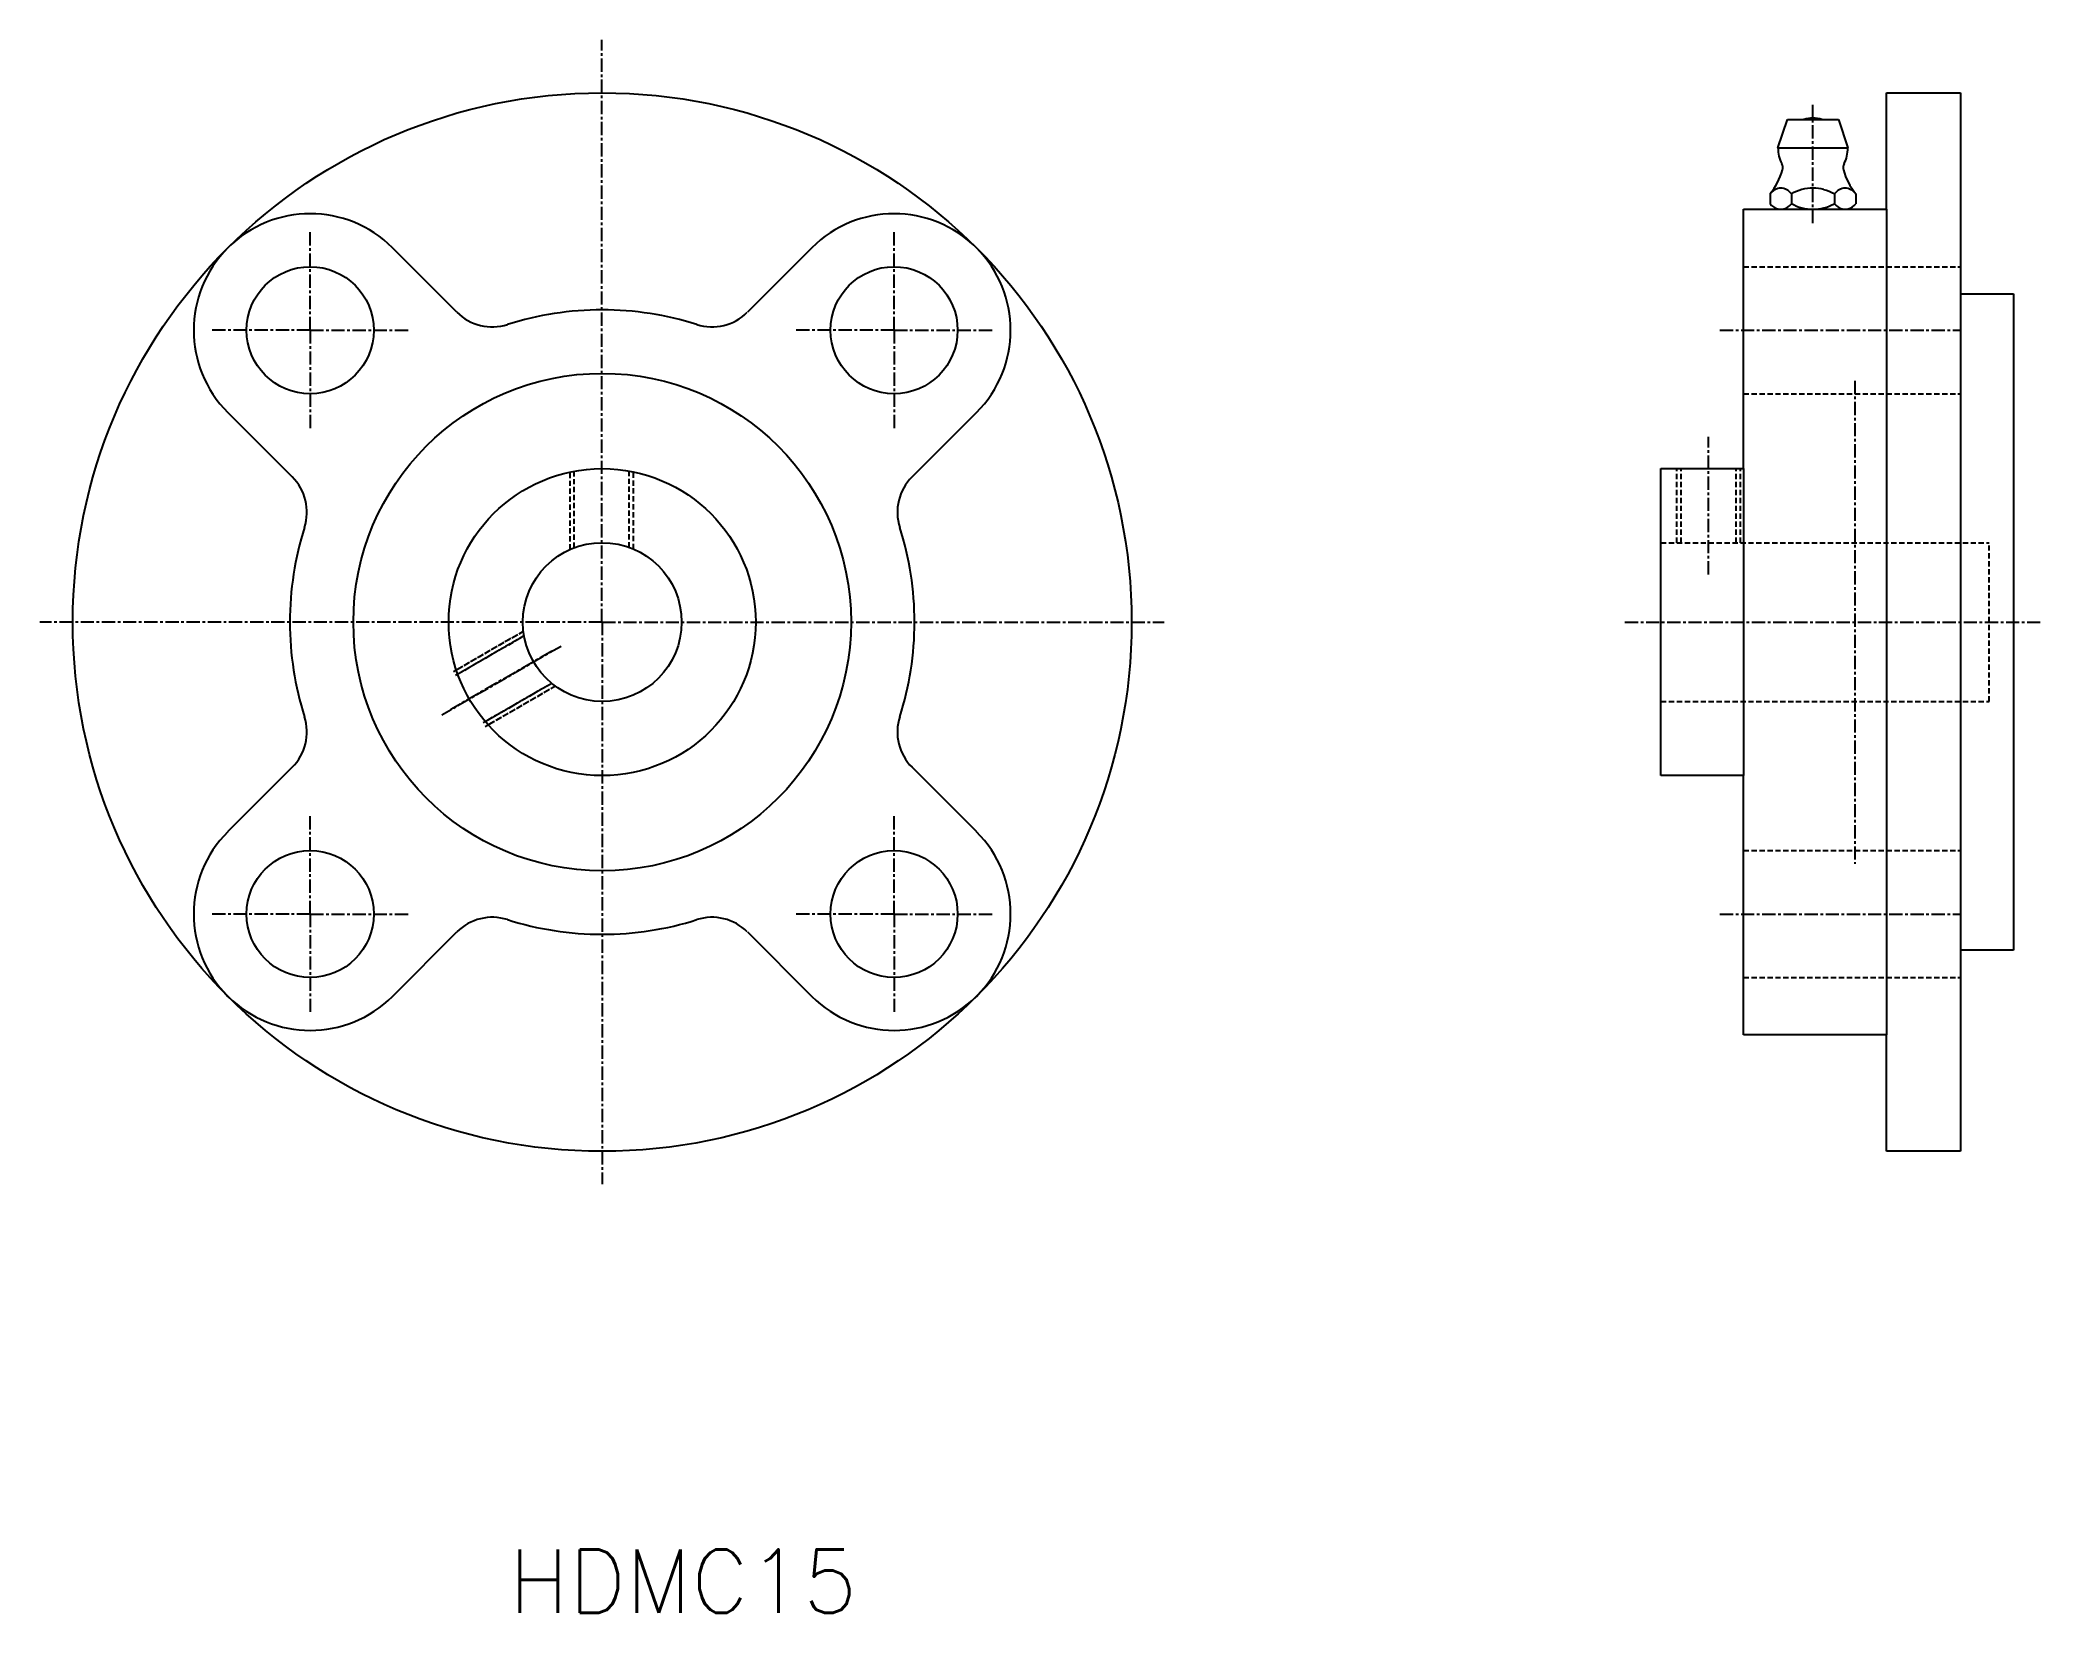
# Model space of a CAD drawing. Extents: x -21975 to -19844, y 30600 to 36305.
# Drawn here: x -21974.9 to -21786, y 36156.3 to 36304.9 of the extents above; entities outside this region: 1.
import ezdxf
from ezdxf.enums import TextEntityAlignment as Align

# ---------------------------------------------------------------- set-up
doc = ezdxf.new("R2010")
doc.units = 0
doc.header["$PDMODE"] = 1
doc.linetypes.add('CENTER', pattern=[2, 1.25, -0.25, 0.25, -0.25])
doc.linetypes.add('DASHED', pattern=[0.75, 0.5, -0.25])
doc.layers.get('0').update_dxf_attribs({"linetype": 'CONTINUOUS'})
doc.layers.add('CENTER', color=1, linetype='CENTER')
doc.styles.add('MISUMI', font='txt.shx')

msp = doc.modelspace()

# ---------------------------------------------------------------- linework, layer by layer
at = {"color": 7, "linetype": 'CONTINUOUS'}
for p, q in [((-21800.46, 36299.9), (-21793.46, 36299.9)), ((-21800.46, 36288.9), (-21800.46, 36299.9)), ((-21793.46, 36299.9), (-21793.46, 36280.9)), ((-21810.71, 36294.7), (-21809.81, 36297.4)), ((-21809.81, 36297.4), (-21805.01, 36297.4)), ((-21805.01, 36297.4), (-21804.11, 36294.7)), ((-21810.71, 36294.7), (-21804.11, 36294.7)), ((-21811.46, 36290.37), (-21811.46, 36289.43)), ((-21809.43, 36290.37), (-21809.43, 36289.43)), ((-21805.38, 36290.37), (-21805.38, 36289.43)), ((-21803.36, 36290.37), (-21803.36, 36289.43)), ((-21813.96, 36288.9), (-21800.46, 36288.9)), ((-21813.96, 36264.4), (-21813.96, 36288.9)), ((-21810.71, 36288.9), (-21804.11, 36288.9)), ((-21807.41, 36288.9), (-21807.41, 36288.9)), ((-21800.46, 36288.9), (-21800.46, 36210.9)), ((-21935.48, 36279.17), (-21941.56, 36285.25)), ((-21901.97, 36285.25), (-21908.05, 36279.17)), ((-21793.46, 36280.9), (-21793.46, 36218.9)), ((-21793.46, 36280.9), (-21788.46, 36280.9)), ((-21788.46, 36280.9), (-21788.46, 36249.9)), ((-21957.12, 36269.7), (-21951.04, 36263.61)), ((-21892.49, 36263.61), (-21886.41, 36269.7)), ((-21821.76, 36235.4), (-21821.76, 36264.4)), ((-21821.76, 36264.4), (-21813.96, 36264.4)), ((-21813.96, 36264.4), (-21813.96, 36235.4)), ((-21788.46, 36249.9), (-21788.46, 36218.9)), ((-21951.04, 36236.18), (-21957.12, 36230.1)), ((-21886.41, 36230.1), (-21892.49, 36236.18)), ((-21813.96, 36235.4), (-21821.76, 36235.4)), ((-21813.96, 36210.9), (-21813.96, 36235.4)), ((-21941.56, 36214.54), (-21935.48, 36220.63)), ((-21908.05, 36220.63), (-21901.97, 36214.54)), ((-21793.46, 36218.9), (-21793.46, 36199.9)), ((-21788.46, 36218.9), (-21793.46, 36218.9)), ((-21800.46, 36210.9), (-21813.96, 36210.9)), ((-21800.46, 36199.9), (-21800.46, 36210.9)), ((-21793.46, 36199.9), (-21800.46, 36199.9))]:
    msp.add_line(p, q, dxfattribs=at)
at = {"color": 3, "linetype": 'DASHED'}
for p, q in [((-21813.96, 36283.48), (-21793.46, 36283.48)), ((-21813.96, 36271.48), (-21793.46, 36271.48)), ((-21924.8, 36256.76), (-21924.8, 36264.08)), ((-21924.4, 36256.92), (-21924.4, 36264.16)), ((-21919.21, 36256.95), (-21919.21, 36264.17)), ((-21918.8, 36256.79), (-21918.8, 36264.09)), ((-21820.26, 36257.4), (-21820.26, 36264.4)), ((-21820.26, 36257.4), (-21820.26, 36264.4)), ((-21820.26, 36257.4), (-21820.26, 36264.4)), ((-21820.26, 36257.4), (-21820.26, 36264.4)), ((-21820.26, 36257.4), (-21820.26, 36264.4)), ((-21820.26, 36257.4), (-21820.26, 36264.4)), ((-21819.86, 36257.4), (-21819.86, 36264.4)), ((-21819.86, 36257.4), (-21819.86, 36264.4)), ((-21814.67, 36257.4), (-21814.67, 36264.4)), ((-21814.67, 36257.4), (-21814.67, 36264.4)), ((-21814.26, 36257.4), (-21814.26, 36264.4)), ((-21814.26, 36257.4), (-21814.26, 36264.4)), ((-21821.76, 36257.4), (-21790.76, 36257.4)), ((-21790.76, 36242.4), (-21790.76, 36257.4)), ((-21929.21, 36249.02), (-21935.54, 36245.37)), ((-21929.74, 36248.71), (-21935.8, 36245.21)), ((-21929.54, 36248.36), (-21935.6, 36244.86)), ((-21929.15, 36248.59), (-21935.4, 36244.97)), ((-21926.94, 36243.87), (-21933.01, 36240.37)), ((-21926.53, 36244.11), (-21932.8, 36240.49)), ((-21926.74, 36243.52), (-21932.8, 36240.02)), ((-21926.18, 36243.84), (-21932.52, 36240.18)), ((-21821.76, 36242.4), (-21790.76, 36242.4)), ((-21813.96, 36228.32), (-21793.46, 36228.32)), ((-21813.96, 36216.32), (-21793.46, 36216.32))]:
    msp.add_line(p, q, dxfattribs=at)
at = {"color": 7, "linetype": 'CONTINUOUS'}
for centre, radius in [((-21921.76, 36249.9), 50), ((-21949.34, 36277.48), 6), ((-21894.19, 36277.48), 6), ((-21921.76, 36249.9), 23.5), ((-21921.76, 36249.9), 14.5), ((-21921.76, 36249.9), 7.5), ((-21949.34, 36222.32), 6), ((-21894.19, 36222.32), 6)]:
    msp.add_circle(centre, radius, dxfattribs=at)
for centre, radius, start, end in [((-21807.41, 36294.31), 3.2, 74.6212, 105.3788), ((-21807.41, 36294.7), 3.3, 180, 207.0507), ((-21807.41, 36294.7), 3.3, 332.9493, 0), ((-21816.08, 36294.2), 6, 320.3375, 344.7683), ((-21811.06, 36292.83), 0.8, 344.7674, 27.0696), ((-21803.76, 36292.83), 0.8, 152.9304, 195.2326), ((-21798.74, 36294.2), 6, 195.2317, 219.6625), ((-21810.31, 36289.44), 1.48, 106.5909, 141.1281), ((-21810.45, 36289.8), 1.1, 75.0414, 104.9586), ((-21810.58, 36289.44), 1.48, 38.8719, 73.4091), ((-21806.9, 36285.54), 5.45, 106.5809, 117.7257), ((-21807.41, 36286.86), 4.04, 75.0501, 104.9499), ((-21807.92, 36285.54), 5.44, 62.2701, 73.4191), ((-21804.23, 36289.44), 1.48, 106.5909, 141.1281), ((-21804.37, 36289.8), 1.1, 75.0414, 104.9586), ((-21804.51, 36289.44), 1.48, 38.8719, 73.4091), ((-21949.34, 36277.48), 11, 45, 225), ((-21894.19, 36277.48), 11, 315, 135), ((-21810.31, 36290.36), 1.48, 218.8826, 253.4091), ((-21810.45, 36290), 1.1, 255.0414, 284.9586), ((-21810.58, 36290.36), 1.48, 286.5909, 321.1283), ((-21806.9, 36294.25), 5.44, 242.2744, 253.4191), ((-21807.41, 36292.94), 4.04, 255.0501, 284.9499), ((-21807.92, 36294.25), 5.45, 286.5809, 297.7299), ((-21804.23, 36290.36), 1.48, 218.8826, 253.4091), ((-21804.37, 36290), 1.1, 255.0414, 284.9586), ((-21804.51, 36290.36), 1.48, 286.5909, 321.1283), ((-21932.14, 36282.51), 4.72, 225, 287.6529), ((-21921.76, 36249.9), 29.5, 90, 107.6529), ((-21921.76, 36249.9), 29.5, 72.3471, 90), ((-21911.39, 36282.51), 4.72, 252.3471, 315), ((-21954.37, 36260.28), 4.72, 342.3471, 45), ((-21889.16, 36260.28), 4.72, 135, 197.6529), ((-21921.76, 36249.9), 29.5, 162.3471, 180), ((-21921.76, 36249.9), 29.5, 0, 17.6529), ((-21921.76, 36249.9), 29.5, 180, 197.6529), ((-21921.76, 36249.9), 29.5, 342.3471, 0), ((-21954.37, 36239.52), 4.72, 315, 17.6529), ((-21889.16, 36239.52), 4.72, 162.3471, 225), ((-21949.34, 36222.32), 11, 135, 315), ((-21894.19, 36222.32), 11, 225, 45), ((-21932.14, 36217.29), 4.72, 72.3471, 135), ((-21921.76, 36249.9), 29.5, 252.3471, 270), ((-21921.76, 36249.9), 29.5, 270, 287.6529), ((-21911.39, 36217.29), 4.72, 45, 107.6529)]:
    msp.add_arc(centre, radius, start, end, dxfattribs=at)
msp.add_point((-19844.35, 30599.58), dxfattribs=at)
at = {"layer": 'CENTER', "color": 1, "linetype": 'CENTER'}
for p, q in [((-21921.8, 36249.9), (-21921.8, 36304.9)), ((-21807.41, 36287.59), (-21807.41, 36298.78)), ((-21949.34, 36277.48), (-21949.34, 36286.78)), ((-21894.19, 36277.48), (-21894.19, 36286.78)), ((-21949.34, 36277.48), (-21958.65, 36277.48)), ((-21949.34, 36277.48), (-21949.34, 36268.17)), ((-21949.34, 36277.48), (-21940.03, 36277.48)), ((-21894.19, 36277.48), (-21903.5, 36277.48)), ((-21894.19, 36277.48), (-21884.88, 36277.48)), ((-21894.19, 36277.48), (-21894.19, 36268.17)), ((-21816.2, 36277.48), (-21793.46, 36277.48)), ((-21803.46, 36272.71), (-21803.46, 36227.05)), ((-21817.26, 36254.4), (-21817.26, 36267.4)), ((-21817.26, 36254.4), (-21817.26, 36267.4)), ((-21921.76, 36249.9), (-21974.86, 36249.9)), ((-21921.76, 36249.9), (-21868.67, 36249.9)), ((-21921.76, 36249.9), (-21921.76, 36196.81)), ((-21825.17, 36249.9), (-21785.96, 36249.9)), ((-21925.64, 36247.61), (-21936.9, 36241.11)), ((-21925.64, 36247.61), (-21936.9, 36241.11)), ((-21926.53, 36247.15), (-21936.05, 36241.65)), ((-21949.34, 36222.32), (-21949.34, 36231.63)), ((-21894.19, 36222.32), (-21894.19, 36231.63)), ((-21949.34, 36222.32), (-21958.65, 36222.32)), ((-21949.34, 36222.32), (-21949.34, 36213.01)), ((-21949.34, 36222.32), (-21940.03, 36222.32)), ((-21894.19, 36222.32), (-21903.5, 36222.32)), ((-21894.19, 36222.32), (-21894.19, 36213.01)), ((-21894.19, 36222.32), (-21884.88, 36222.32)), ((-21816.2, 36222.32), (-21793.46, 36222.32))]:
    msp.add_line(p, q, dxfattribs=at)

# ---------------------------------------------------------------- texts
at = {"color": 7, "linetype": 'CONTINUOUS', "style": 'MISUMI'}
msp.add_text('HDMC15', height=6, dxfattribs=at).set_placement((-21914.11, 36156.28), align=Align.CENTER)

doc.saveas('drawing.dxf')
